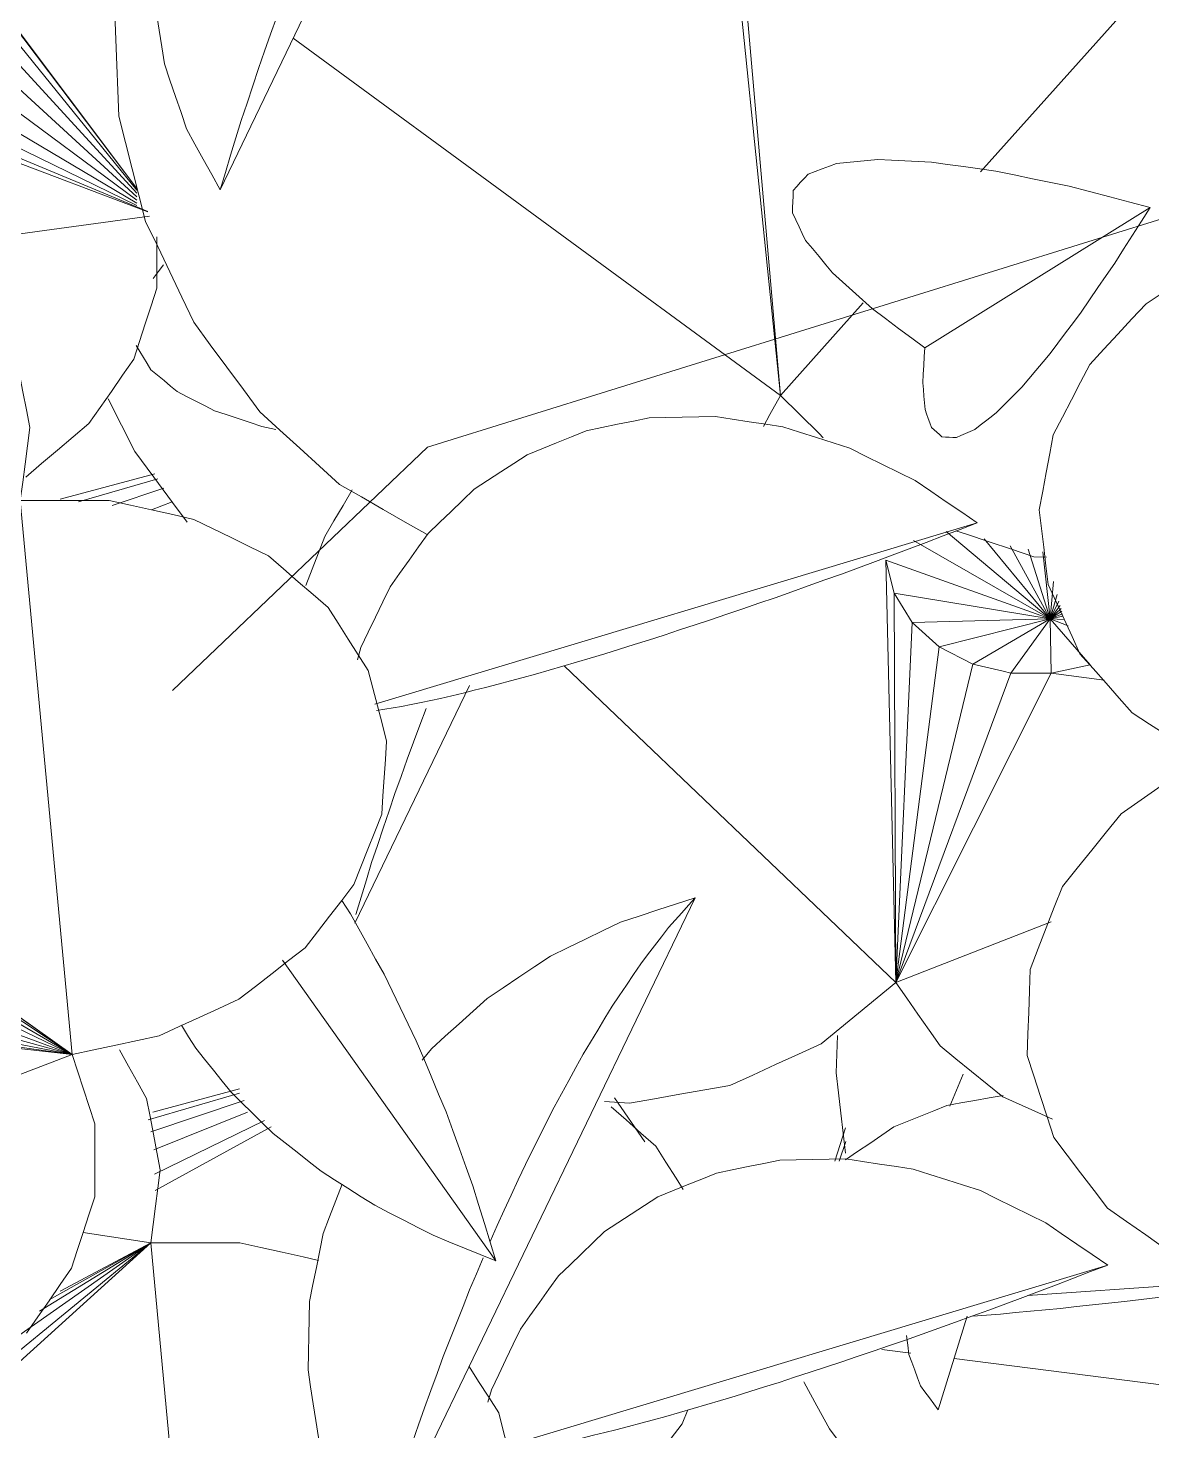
# Model space of a CAD drawing. Header units: metres. Extents: x -18.34 to -13.25, y -25.49 to -16.26.
# Drawn here: x -14.9179 to -14.8567, y -16.8164 to -16.74 of the extents above; entities that cross this region are included whole.
import ezdxf

# ---------------------------------------------------------------- set-up
doc = ezdxf.new("R2010")
doc.units = ezdxf.units.M
doc.layers.add('Importações nas famílias', color=7, linetype='Continuous', lineweight=5)
doc.layers.add('Vegetação', color=7, linetype='Continuous', lineweight=5)

# ---------------------------------------------------------------- blocks, each defined once
blk = doc.blocks.new('Planta_pergolado_12200 - plantas pergolado_skp_Component_17-V1901-Pavimento 02 - Executivo')
at = {"layer": 'Importações nas famílias', "color": 9, "flags": 128}
for points in [[(-0.141632, -0.063118), (-0.14099, -0.064101), (-0.140347, -0.065085), (-0.139705, -0.066068), (-0.139062, -0.067051)], [(-0.116776, -0.067808), (-0.116167, -0.066867), (-0.115557, -0.065926), (-0.114947, -0.064986), (-0.114338, -0.064045)], [(-0.114338, -0.064045), (-0.113573, -0.065136), (-0.112808, -0.066228), (-0.112043, -0.067319), (-0.111278, -0.068411)], [(-0.089796, -0.06915), (-0.089066, -0.06811), (-0.088337, -0.06707), (-0.087608, -0.06603), (-0.086879, -0.06499)], [(-0.139062, -0.067051), (-0.138234, -0.067817), (-0.137405, -0.068583), (-0.136577, -0.069349), (-0.135748, -0.070114)], [(-0.11999, -0.07065), (-0.119187, -0.069939), (-0.118383, -0.069229), (-0.11758, -0.068518), (-0.116776, -0.067808)], [(-0.111278, -0.068411), (-0.110289, -0.06921), (-0.1093, -0.070009), (-0.108311, -0.070808), (-0.107321, -0.071607)], [(-0.093651, -0.072077), (-0.092687, -0.071346), (-0.091723, -0.070614), (-0.090759, -0.069882), (-0.089796, -0.06915)], [(-0.135748, -0.070114), (-0.13479, -0.070611), (-0.133832, -0.071107), (-0.132874, -0.071603), (-0.131916, -0.0721)], [(-0.123759, -0.072377), (-0.122817, -0.071945), (-0.121874, -0.071513), (-0.120932, -0.071081), (-0.11999, -0.07065)], [(-0.107321, -0.071607), (-0.106192, -0.072045), (-0.105063, -0.072484), (-0.103934, -0.072922), (-0.102804, -0.073361)], [(-0.131916, -0.0721), (-0.130894, -0.072292), (-0.129871, -0.072485), (-0.128849, -0.072678), (-0.127827, -0.072871)], [(-0.127827, -0.072871), (-0.12681, -0.072748), (-0.125793, -0.072624), (-0.124776, -0.0725), (-0.123759, -0.072377)], [(-0.098114, -0.073522), (-0.096998, -0.073161), (-0.095882, -0.0728), (-0.094766, -0.072439), (-0.093651, -0.072077)], [(-0.102804, -0.073361), (-0.101632, -0.073401), (-0.100459, -0.073441), (-0.099287, -0.073482), (-0.098114, -0.073522)]]:
    blk.add_lwpolyline(points, dxfattribs=at)
blk = doc.blocks.new('Planta_pergolado_12200 - plantas pergolado_skp_Component_16-V1902-Pavimento 02 - Executivo')
blk.add_blockref('Planta_pergolado_12200 - plantas pergolado_skp_Component_17-V1901-Pavimento 02 - Executivo', (0, 0))
blk = doc.blocks.new('Planta_pergolado_12200 - plantas pergolado_skp_Component_17-V1903-Pavimento 02 - Executivo')
at = {"layer": 'Importações nas famílias', "color": 9}
for p, q in [((-0.143129, -0.048788), (-0.14677, -0.049117)), ((-0.148237, -0.058048), (-0.14677, -0.049117)), ((-0.143626, -0.054194), (-0.14677, -0.049117)), ((-0.14677, -0.049117), (-0.143617, -0.054714)), ((-0.143637, -0.053544), (-0.14677, -0.049117)), ((-0.143648, -0.052878), (-0.14677, -0.049117)), ((-0.143654, -0.052514), (-0.14677, -0.049117)), ((-0.14677, -0.049117), (-0.143612, -0.055014)), ((-0.11893, -0.072226), (-0.118547, -0.069336)), ((-0.121901, -0.072273), (-0.119399, -0.070085)), ((-0.11893, -0.072226), (-0.119399, -0.070085)), ((-0.121901, -0.072273), (-0.122858, -0.071792)), ((-0.122625, -0.071726), (-0.121901, -0.072273)), ((-0.121901, -0.072273), (-0.122452, -0.071677)), ((-0.122308, -0.071636), (-0.121901, -0.072273)), ((-0.122175, -0.071598), (-0.121901, -0.072273)), ((-0.121901, -0.072273), (-0.122036, -0.071559)), ((-0.121901, -0.072273), (-0.121522, -0.071283)), ((-0.121864, -0.071513), (-0.121901, -0.072273)), ((-0.121901, -0.072273), (-0.126657, -0.077935)), ((-0.121901, -0.072273), (-0.126258, -0.075859)), ((-0.121901, -0.072273), (-0.126162, -0.079718)), ((-0.121901, -0.072273), (-0.125879, -0.074444)), ((-0.121901, -0.072273), (-0.125699, -0.073472)), ((-0.121901, -0.072273), (-0.125551, -0.072675)), ((-0.121901, -0.072273), (-0.125098, -0.08122)), ((-0.121901, -0.072273), (-0.123936, -0.072097)), ((-0.121901, -0.072273), (-0.123302, -0.08077)), ((-0.121901, -0.072273), (-0.123222, -0.071895)), ((-0.121901, -0.072273), (-0.11893, -0.072226)), ((-0.118941, -0.074411), (-0.121901, -0.072273)), ((-0.121901, -0.072273), (-0.119432, -0.07649)), ((-0.121901, -0.072273), (-0.12037, -0.078322)), ((-0.121901, -0.072273), (-0.12169, -0.079782)), ((-0.118941, -0.074411), (-0.11893, -0.072226)), ((-0.11893, -0.072226), (-0.102095, -0.080678)), ((-0.105392, -0.072218), (-0.102095, -0.080678)), ((-0.11904, -0.074829), (-0.119432, -0.07649)), ((-0.11904, -0.074829), (-0.118941, -0.074411)), ((-0.118941, -0.074411), (-0.102095, -0.080678)), ((-0.119432, -0.07649), (-0.12037, -0.078322)), ((-0.102095, -0.080678), (-0.119432, -0.07649)), ((-0.12037, -0.078322), (-0.12169, -0.079782)), ((-0.102095, -0.080678), (-0.12037, -0.078322)), ((-0.12169, -0.079782), (-0.123302, -0.08077)), ((-0.12169, -0.079782), (-0.102095, -0.080678)), ((-0.102095, -0.080678), (-0.125098, -0.08122)), ((-0.123302, -0.08077), (-0.125098, -0.08122)), ((-0.123302, -0.08077), (-0.102095, -0.080678)), ((-0.11934, -0.098725), (-0.102095, -0.080678)), ((-0.095608, -0.096543), (-0.09551, -0.095172))]:
    blk.add_line(p, q, dxfattribs=at)
at = {"layer": 'Importações nas famílias', "color": 9, "flags": 128}
for points in [[(-0.146364, -0.042661), (-0.146473, -0.043119), (-0.146745, -0.044272)], [(-0.146745, -0.044272), (-0.146751, -0.045483), (-0.146758, -0.046694), (-0.146764, -0.047905), (-0.14677, -0.049117)], [(-0.150878, -0.048597), (-0.151885, -0.048783), (-0.152893, -0.04897), (-0.1538, -0.049138)], [(-0.14677, -0.049117), (-0.147797, -0.048987), (-0.148824, -0.048857), (-0.149851, -0.048727), (-0.150878, -0.048597)], [(-0.095859, -0.074841), (-0.095386, -0.073792), (-0.094914, -0.072743), (-0.094646, -0.07215)], [(-0.098631, -0.078263), (-0.097938, -0.077408), (-0.097245, -0.076552), (-0.096552, -0.075697), (-0.095859, -0.074841)], [(-0.102095, -0.080678), (-0.101229, -0.080074), (-0.100363, -0.079471), (-0.099497, -0.078867), (-0.098631, -0.078263)], [(-0.098743, -0.084737), (-0.099581, -0.083723), (-0.100419, -0.082708), (-0.101257, -0.081693), (-0.102095, -0.080678)], [(-0.096484, -0.08971), (-0.097049, -0.088467), (-0.097613, -0.087224), (-0.098178, -0.085981), (-0.098743, -0.084737)], [(-0.09551, -0.095172), (-0.095753, -0.093806), (-0.095997, -0.092441), (-0.09624, -0.091076), (-0.096484, -0.08971)]]:
    blk.add_lwpolyline(points, dxfattribs=at)
blk = doc.blocks.new('Planta_pergolado_12200 - plantas pergolado_skp_Component_16-V1904-Pavimento 02 - Executivo')
blk.add_blockref('Planta_pergolado_12200 - plantas pergolado_skp_Component_17-V1903-Pavimento 02 - Executivo', (0, 0))
blk = doc.blocks.new('Planta_pergolado_12200 - plantas pergolado_skp_-V1942-Pavimento 02 - Executivo')
for name in ['Planta_pergolado_12200 - plantas pergolado_skp_Component_16-V1902-Pavimento 02 - Executivo', 'Planta_pergolado_12200 - plantas pergolado_skp_Component_16-V1904-Pavimento 02 - Executivo']:
    blk.add_blockref(name, (0, 0))
blk = doc.blocks.new('Planta_pergolado_12200 - plantas pergolado_skp_Component_12-V2105-Pavimento 02 - Executivo')
at = {"layer": 'Importações nas famílias', "color": 9}
blk.add_line((-0.08391, -0.076792), (-0.078809, -0.078365), dxfattribs=at)
at = {"layer": 'Importações nas famílias', "color": 9, "flags": 128}
for points in [[(-0.097102, -0.077003), (-0.096227, -0.077372), (-0.095352, -0.07774)], [(-0.080123, -0.079336), (-0.079794, -0.079093), (-0.079466, -0.07885), (-0.079138, -0.078608), (-0.078809, -0.078365)], [(-0.081824, -0.079958), (-0.081399, -0.079802), (-0.080973, -0.079647), (-0.080548, -0.079491), (-0.080123, -0.079336)], [(-0.082859, -0.080091), (-0.082341, -0.080024), (-0.081824, -0.079958)], [(-0.097165, -0.083915), (-0.09818, -0.083883), (-0.099195, -0.083852)], [(-0.092788, -0.083416), (-0.093882, -0.083541), (-0.094976, -0.083665), (-0.096071, -0.08379), (-0.097165, -0.083915)]]:
    blk.add_lwpolyline(points, dxfattribs=at)
blk = doc.blocks.new('Planta_pergolado_12200 - plantas pergolado_skp_Component_17-V2106-Pavimento 02 - Executivo')
at = {"layer": 'Importações nas famílias', "color": 9}
for p, q in [((-0.082106, -0.057623), (-0.0815, -0.057178)), ((-0.081211, -0.057591), (-0.085255, -0.061594)), ((-0.081252, -0.057532), (-0.08407, -0.060209)), ((-0.082884, -0.058831), (-0.081317, -0.057438)), ((-0.082468, -0.058182), (-0.081403, -0.057316)), ((-0.081602, -0.077504), (-0.079372, -0.059948)), ((-0.082101, -0.081435), (-0.081902, -0.079866)), ((-0.092362, -0.083996), (-0.094167, -0.083421)), ((-0.093433, -0.083388), (-0.092347, -0.083762)), ((-0.095809, -0.095989), (-0.093403, -0.094332))]:
    blk.add_line(p, q, dxfattribs=at)
at = {"layer": 'Importações nas famílias', "color": 9, "flags": 128}
for points in [[(-0.062272, -0.065204), (-0.062459, -0.065906), (-0.062754, -0.067009)], [(-0.062754, -0.067009), (-0.063356, -0.068182), (-0.063958, -0.069356), (-0.064559, -0.070529), (-0.065161, -0.071702)], [(-0.065161, -0.071702), (-0.066029, -0.072865), (-0.066898, -0.074028), (-0.067766, -0.075191), (-0.068634, -0.076355)], [(-0.068634, -0.076355), (-0.069709, -0.077428), (-0.070784, -0.078502), (-0.07186, -0.079575), (-0.072935, -0.080649)], [(-0.072935, -0.080649), (-0.074144, -0.08156), (-0.075353, -0.082471), (-0.076562, -0.083382), (-0.077771, -0.084293)], [(-0.077771, -0.084293), (-0.079031, -0.084979), (-0.080292, -0.085666), (-0.080337, -0.08569)], [(-0.127154, -0.119256), (-0.128233, -0.120056), (-0.129617, -0.121081), (-0.131002, -0.122107)], [(-0.131002, -0.122107), (-0.132439, -0.122838), (-0.133876, -0.123569)]]:
    blk.add_lwpolyline(points, dxfattribs=at)
blk = doc.blocks.new('Planta_pergolado_12200 - plantas pergolado_skp_Component_16-V2107-Pavimento 02 - Executivo')
for name in ['Planta_pergolado_12200 - plantas pergolado_skp_Component_17-V2106-Pavimento 02 - Executivo', 'Planta_pergolado_12200 - plantas pergolado_skp_Component_12-V2105-Pavimento 02 - Executivo']:
    blk.add_blockref(name, (0, 0))
blk = doc.blocks.new('Planta_pergolado_12200 - plantas pergolado_skp_-V2118-Pavimento 02 - Executivo')
blk.add_blockref('Planta_pergolado_12200 - plantas pergolado_skp_Component_16-V2107-Pavimento 02 - Executivo', (0, 0))
blk = doc.blocks.new('Planta_pergolado_12200 - plantas pergolado_skp_-V2119-Pavimento 02 - Executivo')
blk.add_blockref('Planta_pergolado_12200 - plantas pergolado_skp_-V2118-Pavimento 02 - Executivo', (0, 0))
blk = doc.blocks.new('Planta_pergolado_12200 - plantas pergolado_skp_-V2183-Pavimento 02 - Executivo')
for name in ['Planta_pergolado_12200 - plantas pergolado_skp_-V2119-Pavimento 02 - Executivo', 'Planta_pergolado_12200 - plantas pergolado_skp_-V1942-Pavimento 02 - Executivo']:
    blk.add_blockref(name, (0, 0))
blk = doc.blocks.new('Planta_pergolado_12200 - plantas pergolado_skp_Component_12-V2196-Pavimento 02 - Executivo')
at = {"layer": 'Importações nas famílias', "color": 9}
for p, q in [((-0.118271, -0.10389), (-0.105318, -0.110135)), ((-0.117014, -0.106242), (-0.116107, -0.1066))]:
    blk.add_line(p, q, dxfattribs=at)
at = {"layer": 'Importações nas famílias', "color": 9, "flags": 128}
for points in [[(-0.116107, -0.1066), (-0.115177, -0.106938), (-0.114246, -0.107277), (-0.113316, -0.107615), (-0.112386, -0.107954)], [(-0.112386, -0.107954), (-0.111444, -0.108269), (-0.110501, -0.108584), (-0.109559, -0.108899), (-0.108616, -0.109214)], [(-0.108616, -0.109214), (-0.107672, -0.109502), (-0.106728, -0.10979), (-0.105783, -0.110078)], [(-0.126389, -0.111763), (-0.127234, -0.111268), (-0.128078, -0.110774), (-0.128923, -0.110279)], [(-0.123703, -0.112795), (-0.124599, -0.112451), (-0.125494, -0.112107), (-0.126389, -0.111763)]]:
    blk.add_lwpolyline(points, dxfattribs=at)
blk = doc.blocks.new('Planta_pergolado_12200 - plantas pergolado_skp_Component_12-V2197-Pavimento 02 - Executivo')
at = {"layer": 'Importações nas famílias', "color": 9}
for p, q in [((-0.086693, -0.06914), (-0.076813, -0.101936)), ((-0.079222, -0.102892), (-0.079904, -0.102694))]:
    blk.add_line(p, q, dxfattribs=at)
at = {"layer": 'Importações nas famílias', "color": 9, "flags": 128}
for points in [[(-0.088995, -0.072515), (-0.08842, -0.071671), (-0.087844, -0.070827), (-0.087269, -0.069984), (-0.086693, -0.06914)], [(-0.086693, -0.06914), (-0.086338, -0.070067), (-0.085982, -0.070993), (-0.085626, -0.07192), (-0.08527, -0.072846)], [(-0.090752, -0.076072), (-0.090313, -0.075183), (-0.089873, -0.074293), (-0.089434, -0.073404), (-0.088995, -0.072515)], [(-0.08527, -0.072846), (-0.084929, -0.073767), (-0.084588, -0.074688), (-0.084247, -0.075609), (-0.083905, -0.076529)], [(-0.091922, -0.079729), (-0.091629, -0.078815), (-0.091337, -0.077901), (-0.091044, -0.076986), (-0.090752, -0.076072)], [(-0.083905, -0.076529), (-0.083582, -0.077434), (-0.083259, -0.078338), (-0.082936, -0.079243), (-0.082613, -0.080147)], [(-0.092478, -0.083399), (-0.092339, -0.082482), (-0.0922, -0.081564), (-0.092061, -0.080647), (-0.091922, -0.079729)], [(-0.082613, -0.080147), (-0.082312, -0.081026), (-0.082011, -0.081904), (-0.08171, -0.082783), (-0.081409, -0.083661)], [(-0.092407, -0.086997), (-0.092425, -0.086098), (-0.092442, -0.085198), (-0.09246, -0.084299), (-0.092478, -0.083399)], [(-0.081409, -0.083661), (-0.081133, -0.084504), (-0.080858, -0.085346), (-0.080582, -0.086188), (-0.080306, -0.087031)], [(-0.091711, -0.090438), (-0.091885, -0.089578), (-0.092059, -0.088718), (-0.092233, -0.087858), (-0.092407, -0.086997)], [(-0.080306, -0.087031), (-0.080058, -0.087828), (-0.079811, -0.088625), (-0.079563, -0.089422), (-0.079316, -0.09022)], [(-0.090405, -0.093641), (-0.090732, -0.092841), (-0.091058, -0.09204), (-0.091384, -0.091239), (-0.091711, -0.090438)], [(-0.079316, -0.09022), (-0.079099, -0.090963), (-0.078883, -0.091706), (-0.078666, -0.092449), (-0.07845, -0.093192)], [(-0.07845, -0.093192), (-0.078267, -0.093872), (-0.078084, -0.094553), (-0.077901, -0.095233), (-0.077718, -0.095914)], [(-0.088522, -0.096532), (-0.088993, -0.095809), (-0.089464, -0.095087), (-0.089934, -0.094364), (-0.090405, -0.093641)], [(-0.077718, -0.095914), (-0.07757, -0.096525), (-0.077423, -0.097135), (-0.077275, -0.097746), (-0.077128, -0.098357)], [(-0.086104, -0.099042), (-0.086708, -0.098414), (-0.087313, -0.097787), (-0.087917, -0.097159), (-0.088522, -0.096532)], [(-0.077128, -0.098357), (-0.077017, -0.09889), (-0.076907, -0.099424), (-0.076797, -0.099958), (-0.076686, -0.100492)], [(-0.083208, -0.101112), (-0.083932, -0.100594), (-0.084656, -0.100077), (-0.08538, -0.099559), (-0.086104, -0.099042)], [(-0.076686, -0.100492), (-0.076614, -0.100943), (-0.076542, -0.101394), (-0.07647, -0.101846)], [(-0.079904, -0.102694), (-0.08073, -0.102298), (-0.081556, -0.101903), (-0.082382, -0.101507), (-0.083208, -0.101112)]]:
    blk.add_lwpolyline(points, dxfattribs=at)
blk = doc.blocks.new('Planta_pergolado_12200 - plantas pergolado_skp_Component_17-V2199-Pavimento 02 - Executivo')
at = {"layer": 'Importações nas famílias', "color": 9}
for p, q in [((-0.057728, -0.118422), (-0.087912, -0.121242)), ((-0.088478, -0.124928), (-0.087912, -0.121242)), ((-0.084183, -0.127299), (-0.087912, -0.121242)), ((-0.087912, -0.121242), (-0.084808, -0.126781)), ((-0.082742, -0.128604), (-0.087912, -0.121242)), ((-0.072888, -0.139527), (-0.087912, -0.121242)), ((-0.072128, -0.138652), (-0.087912, -0.121242)), ((-0.087912, -0.121242), (-0.085284, -0.126176))]:
    blk.add_line(p, q, dxfattribs=at)
at = {"layer": 'Importações nas famílias', "color": 9, "flags": 128}
for points in [[(-0.074803, -0.101299), (-0.075762, -0.101548), (-0.076722, -0.101797), (-0.077681, -0.102046), (-0.078641, -0.102295)], [(-0.078641, -0.102295), (-0.079502, -0.102843), (-0.080362, -0.103391), (-0.081176, -0.103909)], [(-0.086954, -0.112111), (-0.087138, -0.112939), (-0.087396, -0.114092), (-0.087653, -0.115245), (-0.087911, -0.116397)], [(-0.087911, -0.116397), (-0.087911, -0.117608), (-0.087911, -0.11882), (-0.087911, -0.120031), (-0.087912, -0.121242)], [(-0.09188, -0.120722), (-0.092851, -0.120909), (-0.093823, -0.121095), (-0.094795, -0.121282), (-0.095767, -0.121469)], [(-0.087912, -0.121242), (-0.088904, -0.121112), (-0.089896, -0.120982), (-0.090888, -0.120852), (-0.09188, -0.120722)], [(-0.095767, -0.121469), (-0.096652, -0.121959), (-0.097537, -0.12245), (-0.098422, -0.12294)]]:
    blk.add_lwpolyline(points, dxfattribs=at)
blk = doc.blocks.new('Planta_pergolado_12200 - plantas pergolado_skp_Component_16-V2200-Pavimento 02 - Executivo')
for name in ['Planta_pergolado_12200 - plantas pergolado_skp_Component_12-V2197-Pavimento 02 - Executivo', 'Planta_pergolado_12200 - plantas pergolado_skp_Component_17-V2199-Pavimento 02 - Executivo', 'Planta_pergolado_12200 - plantas pergolado_skp_Component_12-V2196-Pavimento 02 - Executivo']:
    blk.add_blockref(name, (0, 0))
blk = doc.blocks.new('Planta_pergolado_12200 - plantas pergolado_skp_Component_17-V2210-Pavimento 02 - Executivo')
at = {"layer": 'Importações nas famílias', "color": 9}
for p, q in [((-0.152599, -0.143983), (-0.14407, -0.121401)), ((-0.144092, -0.121409), (-0.152568, -0.141794)), ((-0.143825, -0.121312), (-0.142184, -0.133371)), ((-0.145334, -0.121999), (-0.161905, -0.134525)), ((-0.145239, -0.121999), (-0.160166, -0.134072)), ((-0.145079, -0.121999), (-0.158374, -0.134189)), ((-0.145342, -0.121999), (-0.157473, -0.131119)), ((-0.144885, -0.121999), (-0.156651, -0.134869)), ((-0.144695, -0.121999), (-0.155115, -0.136065)), ((-0.144534, -0.121999), (-0.15387, -0.137696)), ((-0.144415, -0.121999), (-0.153001, -0.13965))]:
    blk.add_line(p, q, dxfattribs=at)
at = {"layer": 'Importações nas famílias', "color": 9, "flags": 128}
for points in [[(-0.139909, -0.120907), (-0.140902, -0.120905), (-0.141895, -0.120904), (-0.142702, -0.120903)], [(-0.136037, -0.122171), (-0.137005, -0.121855), (-0.137973, -0.121539), (-0.138941, -0.121223), (-0.139909, -0.120907)], [(-0.132528, -0.124606), (-0.133405, -0.123997), (-0.134282, -0.123388), (-0.13516, -0.122779), (-0.136037, -0.122171)], [(-0.129621, -0.128047), (-0.130348, -0.127187), (-0.131075, -0.126326), (-0.131801, -0.125466), (-0.132528, -0.124606)]]:
    blk.add_lwpolyline(points, dxfattribs=at)
blk = doc.blocks.new('Planta_pergolado_12200 - plantas pergolado_skp_Component_16-V2211-Pavimento 02 - Executivo')
blk.add_blockref('Planta_pergolado_12200 - plantas pergolado_skp_Component_17-V2210-Pavimento 02 - Executivo', (0, 0))
blk = doc.blocks.new('Planta_pergolado_12200 - plantas pergolado_skp_Component_12-V2212-Pavimento 02 - Executivo')
at = {"layer": 'Importações nas famílias', "color": 9}
blk.add_line((-0.181522, -0.099991), (-0.145271, -0.117468), dxfattribs=at)
at = {"layer": 'Importações nas famílias', "color": 9, "flags": 128}
for points in [[(-0.180196, -0.104052), (-0.180527, -0.103037), (-0.180859, -0.102021), (-0.181191, -0.101006), (-0.181522, -0.099991)], [(-0.181522, -0.099991), (-0.181115, -0.100354), (-0.180709, -0.100718), (-0.180302, -0.101081), (-0.179895, -0.101444)], [(-0.179895, -0.101444), (-0.1794, -0.101822), (-0.178906, -0.1022), (-0.178411, -0.102578), (-0.177917, -0.102956)], [(-0.177917, -0.102956), (-0.17734, -0.103344), (-0.176764, -0.103731), (-0.176187, -0.104119), (-0.175611, -0.104507)], [(-0.178351, -0.107857), (-0.178812, -0.106905), (-0.179273, -0.105954), (-0.179735, -0.105003), (-0.180196, -0.104052)], [(-0.175611, -0.104507), (-0.174959, -0.104901), (-0.174307, -0.105295), (-0.173655, -0.105689), (-0.173003, -0.106083)], [(-0.173003, -0.106083), (-0.172282, -0.106478), (-0.171562, -0.106874), (-0.170842, -0.107269), (-0.170121, -0.107664)], [(-0.170121, -0.107664), (-0.16934, -0.108057), (-0.16856, -0.108449), (-0.167779, -0.108842), (-0.166998, -0.109234)], [(-0.176032, -0.111317), (-0.176612, -0.110452), (-0.177192, -0.109587), (-0.177772, -0.108722), (-0.178351, -0.107857)], [(-0.166998, -0.109234), (-0.166166, -0.10962), (-0.165333, -0.110005), (-0.164501, -0.11039), (-0.163668, -0.110775)], [(-0.163668, -0.110775), (-0.162794, -0.111149), (-0.161919, -0.111523), (-0.161044, -0.111897), (-0.160169, -0.11227)], [(-0.173294, -0.11435), (-0.173978, -0.113592), (-0.174663, -0.112833), (-0.175348, -0.112075), (-0.176032, -0.111317)], [(-0.160169, -0.11227), (-0.159262, -0.112628), (-0.158354, -0.112986), (-0.157446, -0.113344), (-0.156539, -0.113703)], [(-0.156539, -0.113703), (-0.155609, -0.114041), (-0.154679, -0.114379), (-0.153748, -0.114718), (-0.152818, -0.115056)], [(-0.170199, -0.116886), (-0.170973, -0.116252), (-0.171746, -0.115618), (-0.17252, -0.114984), (-0.173294, -0.11435)], [(-0.152818, -0.115056), (-0.151876, -0.115371), (-0.150933, -0.115686), (-0.149991, -0.116001), (-0.149048, -0.116316)], [(-0.166822, -0.118866), (-0.167666, -0.118371), (-0.16851, -0.117876), (-0.169355, -0.117381), (-0.170199, -0.116886)], [(-0.149048, -0.116316), (-0.148104, -0.116604), (-0.14716, -0.116892), (-0.146216, -0.11718), (-0.145271, -0.117468)], [(-0.145271, -0.117468), (-0.1461, -0.117924), (-0.146929, -0.11838), (-0.147757, -0.118836), (-0.148586, -0.119291)], [(-0.16324, -0.120242), (-0.164136, -0.119898), (-0.165031, -0.119554), (-0.165926, -0.11921), (-0.166822, -0.118866)], [(-0.148586, -0.119291), (-0.149471, -0.119594), (-0.150356, -0.119896), (-0.15124, -0.120199), (-0.152125, -0.120501)], [(-0.159539, -0.120982), (-0.160464, -0.120797), (-0.16139, -0.120612), (-0.162315, -0.120427), (-0.16324, -0.120242)], [(-0.152125, -0.120501), (-0.153045, -0.120643), (-0.153965, -0.120785), (-0.154885, -0.120927), (-0.155805, -0.121069)], [(-0.155805, -0.121069), (-0.156738, -0.121047), (-0.157672, -0.121025), (-0.158605, -0.121004), (-0.159539, -0.120982)]]:
    blk.add_lwpolyline(points, dxfattribs=at)
blk = doc.blocks.new('Planta_pergolado_12200 - plantas pergolado_skp_Component_12-V2214-Pavimento 02 - Executivo')
at = {"layer": 'Importações nas famílias', "color": 9}
for p, q in [((-0.086921, -0.102447), (-0.10331, -0.114075)), ((-0.106559, -0.110845), (-0.105837, -0.110375))]:
    blk.add_line(p, q, dxfattribs=at)
at = {"layer": 'Importações nas famílias', "color": 9, "flags": 128}
for points in [[(-0.091011, -0.103706), (-0.089989, -0.103391), (-0.088966, -0.103077), (-0.087944, -0.102762), (-0.086921, -0.102447)], [(-0.086921, -0.102447), (-0.08727, -0.103302), (-0.087619, -0.104156), (-0.087968, -0.10501), (-0.088317, -0.105864)], [(-0.095041, -0.105164), (-0.094033, -0.1048), (-0.093026, -0.104435), (-0.092019, -0.104071), (-0.091011, -0.103706)], [(-0.098914, -0.106788), (-0.097946, -0.106382), (-0.096978, -0.105976), (-0.096009, -0.10557), (-0.095041, -0.105164)], [(-0.088317, -0.105864), (-0.088726, -0.10666), (-0.089135, -0.107456), (-0.089544, -0.108252), (-0.089953, -0.109048)], [(-0.102542, -0.108538), (-0.101635, -0.108101), (-0.100728, -0.107663), (-0.099821, -0.107225), (-0.098914, -0.106788)], [(-0.105837, -0.110375), (-0.105013, -0.109916), (-0.104189, -0.109457), (-0.103366, -0.108998), (-0.102542, -0.108538)], [(-0.089953, -0.109048), (-0.090418, -0.109777), (-0.090882, -0.110506), (-0.091347, -0.111235), (-0.091812, -0.111964)], [(-0.091812, -0.111964), (-0.092326, -0.112618), (-0.092841, -0.113272), (-0.093356, -0.113926), (-0.093871, -0.11458)], [(-0.093871, -0.11458), (-0.094431, -0.115151), (-0.094991, -0.115722), (-0.09555, -0.116294), (-0.09611, -0.116865)], [(-0.09611, -0.116865), (-0.096708, -0.117348), (-0.097306, -0.117831), (-0.097904, -0.118313), (-0.098502, -0.118796)], [(-0.098502, -0.118796), (-0.099132, -0.119185), (-0.099762, -0.119573)]]:
    blk.add_lwpolyline(points, dxfattribs=at)
blk = doc.blocks.new('Planta_pergolado_12200 - plantas pergolado_skp_Component_17-V2215-Pavimento 02 - Executivo')
at = {"layer": 'Importações nas famílias', "color": 9}
for p, q in [((-0.09816, -0.125525), (-0.128344, -0.128345)), ((-0.09816, -0.125525), (-0.11256, -0.145755)), ((-0.09816, -0.125525), (-0.112053, -0.14517)), ((-0.09816, -0.125525), (-0.110501, -0.144182)), ((-0.09816, -0.125525), (-0.10877, -0.143733)), ((-0.09816, -0.125525), (-0.106978, -0.143853)), ((-0.09816, -0.125525), (-0.105247, -0.144534)), ((-0.09816, -0.125525), (-0.103695, -0.145731)), ((-0.09816, -0.125525), (-0.102429, -0.147361)), ((-0.09816, -0.125525), (-0.101533, -0.149313)), ((-0.10107, -0.151454), (-0.09816, -0.125525)), ((-0.09816, -0.125525), (-0.085062, -0.159906))]:
    blk.add_line(p, q, dxfattribs=at)
at = {"layer": 'Importações nas famílias', "color": 9, "flags": 128}
for points in [[(-0.115235, -0.108401), (-0.116194, -0.10865), (-0.117154, -0.1089), (-0.118114, -0.109149), (-0.119073, -0.109398)], [(-0.111261, -0.108668), (-0.112255, -0.108601), (-0.113248, -0.108535), (-0.114241, -0.108468), (-0.115235, -0.108401)], [(-0.107423, -0.110179), (-0.108383, -0.109802), (-0.109342, -0.109424), (-0.110302, -0.109046), (-0.111261, -0.108668)], [(-0.119073, -0.109398), (-0.119934, -0.109946), (-0.120794, -0.110493), (-0.121655, -0.111041), (-0.122515, -0.111589)], [(-0.103983, -0.112833), (-0.104843, -0.112169), (-0.105703, -0.111506), (-0.106563, -0.110843), (-0.107423, -0.110179)], [(-0.122515, -0.111589), (-0.123218, -0.112399), (-0.12392, -0.113208), (-0.124623, -0.114017), (-0.125326, -0.114827)], [(-0.101174, -0.116447), (-0.101876, -0.115543), (-0.102578, -0.11464), (-0.10328, -0.113736), (-0.103983, -0.112833)], [(-0.125326, -0.114827), (-0.125822, -0.115842), (-0.126319, -0.116858), (-0.126816, -0.117873), (-0.127313, -0.118889)], [(-0.099188, -0.120776), (-0.099684, -0.119694), (-0.100181, -0.118612), (-0.100677, -0.117529), (-0.101174, -0.116447)], [(-0.127313, -0.118889), (-0.127571, -0.120042), (-0.127828, -0.121194), (-0.128085, -0.122347), (-0.128343, -0.1235)], [(-0.09816, -0.125525), (-0.098417, -0.124338), (-0.098674, -0.12315), (-0.098931, -0.121963), (-0.099188, -0.120776)], [(-0.128343, -0.1235), (-0.128343, -0.124711), (-0.128343, -0.125922), (-0.128344, -0.127133), (-0.128344, -0.128345)], [(-0.094381, -0.124281), (-0.095326, -0.124592), (-0.09627, -0.124903), (-0.097215, -0.125214), (-0.09816, -0.125525)], [(-0.090413, -0.124294), (-0.091405, -0.124291), (-0.092397, -0.124288), (-0.093389, -0.124284), (-0.094381, -0.124281)], [(-0.086526, -0.125562), (-0.087498, -0.125245), (-0.088469, -0.124928), (-0.089441, -0.124611), (-0.090413, -0.124294)], [(-0.082986, -0.127999), (-0.083871, -0.12739), (-0.084756, -0.126781), (-0.085641, -0.126171), (-0.086526, -0.125562)], [(-0.132312, -0.127825), (-0.133284, -0.128011), (-0.134255, -0.128198), (-0.135227, -0.128385), (-0.136199, -0.128571)], [(-0.128344, -0.128345), (-0.129336, -0.128215), (-0.130328, -0.128085), (-0.13132, -0.127955), (-0.132312, -0.127825)]]:
    blk.add_lwpolyline(points, dxfattribs=at)
blk = doc.blocks.new('Planta_pergolado_12200 - plantas pergolado_skp_Component_16-V2216-Pavimento 02 - Executivo')
for name, p in [('Planta_pergolado_12200 - plantas pergolado_skp_Component_12-V2197-Pavimento 02 - Executivo', (-0.040432, -0.007102)), ('Planta_pergolado_12200 - plantas pergolado_skp_Component_12-V2212-Pavimento 02 - Executivo', (0, 0)), ('Planta_pergolado_12200 - plantas pergolado_skp_Component_12-V2214-Pavimento 02 - Executivo', (0, 0)), ('Planta_pergolado_12200 - plantas pergolado_skp_Component_17-V2215-Pavimento 02 - Executivo', (0, 0))]:
    blk.add_blockref(name, p)
blk = doc.blocks.new('Planta_pergolado_12200 - plantas pergolado_skp_Component_12-V2222-Pavimento 02 - Executivo')
at = {"layer": 'Importações nas famílias', "color": 9}
for p, q in [((-0.106703, -0.091602), (-0.070452, -0.10908)), ((-0.088849, -0.102387), (-0.087974, -0.10276)), ((-0.097863, -0.106462), (-0.098474, -0.105961))]:
    blk.add_line(p, q, dxfattribs=at)
at = {"layer": 'Importações nas famílias', "color": 9, "flags": 128}
for points in [[(-0.105376, -0.095663), (-0.105708, -0.094648), (-0.106039, -0.093632), (-0.106371, -0.092617), (-0.106703, -0.091602)], [(-0.106703, -0.091602), (-0.106296, -0.091965), (-0.105889, -0.092329), (-0.105482, -0.092692), (-0.105075, -0.093056)], [(-0.105075, -0.093056), (-0.10458, -0.093433), (-0.104086, -0.093811), (-0.103591, -0.094189), (-0.103097, -0.094567)], [(-0.103097, -0.094567), (-0.10252, -0.094955), (-0.101944, -0.095343), (-0.101368, -0.095731), (-0.100791, -0.096119)], [(-0.103531, -0.099468), (-0.103993, -0.098517), (-0.104454, -0.097565), (-0.104915, -0.096614), (-0.105376, -0.095663)], [(-0.100791, -0.096119), (-0.100139, -0.096512), (-0.099487, -0.096906), (-0.098835, -0.0973), (-0.098183, -0.097694)], [(-0.098183, -0.097694), (-0.097462, -0.098089), (-0.096742, -0.098485), (-0.096022, -0.09888), (-0.095301, -0.099276)], [(-0.095301, -0.099276), (-0.094521, -0.099668), (-0.09374, -0.100061), (-0.092959, -0.100453), (-0.092178, -0.100846)], [(-0.101213, -0.102928), (-0.101792, -0.102063), (-0.102372, -0.101198), (-0.102952, -0.100333), (-0.103531, -0.099468)], [(-0.092178, -0.100846), (-0.091346, -0.101231), (-0.090513, -0.101616), (-0.089681, -0.102001), (-0.088849, -0.102387)], [(-0.098474, -0.105961), (-0.099159, -0.105203), (-0.099843, -0.104445), (-0.100528, -0.103686), (-0.101213, -0.102928)], [(-0.087099, -0.103134), (-0.086224, -0.103508), (-0.085349, -0.103881)], [(-0.085349, -0.103881), (-0.084442, -0.10424), (-0.083534, -0.104598), (-0.082627, -0.104956), (-0.081719, -0.105314)], [(-0.081719, -0.105314), (-0.080789, -0.105652), (-0.079859, -0.105991), (-0.078929, -0.106329), (-0.077998, -0.106667)], [(-0.077998, -0.106667), (-0.077056, -0.106982), (-0.076113, -0.107297), (-0.075171, -0.107612), (-0.074229, -0.107927)], [(-0.074229, -0.107927), (-0.073284, -0.108215), (-0.07234, -0.108503), (-0.071396, -0.108792), (-0.070452, -0.10908)], [(-0.070452, -0.10908), (-0.07128, -0.109535), (-0.072109, -0.109991), (-0.072938, -0.110447), (-0.073766, -0.110903)], [(-0.08842, -0.111853), (-0.089316, -0.111509), (-0.090211, -0.111165), (-0.091106, -0.110821)], [(-0.073766, -0.110903), (-0.074651, -0.111205), (-0.075536, -0.111507), (-0.07642, -0.11181), (-0.077305, -0.112112)], [(-0.084719, -0.112593), (-0.085644, -0.112408), (-0.08657, -0.112223), (-0.087495, -0.112038), (-0.08842, -0.111853)], [(-0.077305, -0.112112), (-0.078225, -0.112254), (-0.079145, -0.112396), (-0.080065, -0.112538), (-0.080985, -0.11268)], [(-0.080985, -0.11268), (-0.081918, -0.112658), (-0.082852, -0.112637), (-0.083785, -0.112615), (-0.084719, -0.112593)]]:
    blk.add_lwpolyline(points, dxfattribs=at)
blk = doc.blocks.new('Planta_pergolado_12200 - plantas pergolado_skp_Component_16-V2224-Pavimento 02 - Executivo')
blk.add_blockref('Planta_pergolado_12200 - plantas pergolado_skp_Component_12-V2222-Pavimento 02 - Executivo', (0, 0))
blk = doc.blocks.new('Planta_pergolado_12200 - plantas pergolado_skp_Component_17-V2225-Pavimento 02 - Executivo')
at = {"layer": 'Importações nas famílias', "color": 9}
for p, q in [((-0.128063, -0.123347), (-0.129006, -0.120537)), ((-0.127829, -0.121194), (-0.128277, -0.120083)), ((-0.129791, -0.121026), (-0.12841, -0.126176)), ((-0.129517, -0.120855), (-0.128261, -0.125167))]:
    blk.add_line(p, q, dxfattribs=at)
blk = doc.blocks.new('Planta_pergolado_12200 - plantas pergolado_skp_Component_16-V2226-Pavimento 02 - Executivo')
blk.add_blockref('Planta_pergolado_12200 - plantas pergolado_skp_Component_17-V2225-Pavimento 02 - Executivo', (0, 0))
blk = doc.blocks.new('Planta_pergolado_12200 - plantas pergolado_skp_Component_12-V2227-Pavimento 02 - Executivo')
at = {"layer": 'Importações nas famílias', "color": 9}
blk.add_line((-0.132205, -0.114427), (-0.132371, -0.115194), dxfattribs=at)
at = {"layer": 'Importações nas famílias', "color": 9, "flags": 128}
for points in [[(-0.132371, -0.115194), (-0.132586, -0.115838), (-0.132802, -0.116483), (-0.133017, -0.117127), (-0.133233, -0.117772)], [(-0.133233, -0.117772), (-0.133492, -0.118279), (-0.133752, -0.118787), (-0.134012, -0.119294), (-0.134272, -0.119801)], [(-0.134272, -0.119801), (-0.134571, -0.120159), (-0.134869, -0.120517), (-0.135168, -0.120876), (-0.135466, -0.121234)], [(-0.140428, -0.121117), (-0.140803, -0.120832), (-0.141179, -0.120547)], [(-0.135466, -0.121234), (-0.135796, -0.121434), (-0.136126, -0.121635), (-0.136456, -0.121835), (-0.136785, -0.122035)]]:
    blk.add_lwpolyline(points, dxfattribs=at)
blk = doc.blocks.new('Planta_pergolado_12200 - plantas pergolado_skp_Component_12-V2228-Pavimento 02 - Executivo')
at = {"layer": 'Importações nas famílias', "color": 9}
blk.add_line((-0.085831, -0.062205), (-0.085043, -0.073481), dxfattribs=at)
at = {"layer": 'Importações nas famílias', "color": 9, "flags": 128}
for points in [[(-0.085507, -0.061889), (-0.085403, -0.062684), (-0.085279, -0.06363), (-0.085154, -0.064576)], [(-0.085154, -0.064576), (-0.085045, -0.065488), (-0.084935, -0.066401), (-0.084825, -0.067314), (-0.084715, -0.068227)], [(-0.084715, -0.068227), (-0.084621, -0.069097), (-0.084528, -0.069967), (-0.084434, -0.070837), (-0.08434, -0.071707)], [(-0.08434, -0.071707), (-0.084262, -0.072524), (-0.084185, -0.073341), (-0.084108, -0.074158), (-0.084031, -0.074975)], [(-0.095392, -0.077893), (-0.095527, -0.077129), (-0.095663, -0.076365), (-0.095798, -0.075601), (-0.095933, -0.074837)], [(-0.084031, -0.074975), (-0.083971, -0.075731), (-0.083912, -0.076486)], [(-0.094218, -0.080775), (-0.094511, -0.080054), (-0.094805, -0.079334), (-0.095099, -0.078614), (-0.095392, -0.077893)], [(-0.092437, -0.083414), (-0.092882, -0.082754), (-0.093327, -0.082094), (-0.093772, -0.081434), (-0.094218, -0.080775)]]:
    blk.add_lwpolyline(points, dxfattribs=at)
blk = doc.blocks.new('Planta_pergolado_12200 - plantas pergolado_skp_Component_17-V2230-Pavimento 02 - Executivo')
at = {"layer": 'Importações nas famílias', "color": 9}
for p, q in [((-0.078047, -0.092302), (-0.078817, -0.091999)), ((-0.091643, -0.121033), (-0.09458, -0.115047)), ((-0.090751, -0.121007), (-0.094226, -0.114685)), ((-0.092973, -0.121071), (-0.095029, -0.115968)), ((-0.057708, -0.116217), (-0.058329, -0.115786)), ((-0.096298, -0.116407), (-0.095029, -0.121135)), ((-0.096052, -0.116401), (-0.094602, -0.121379)), ((-0.093954, -0.12123), (-0.09566, -0.11615)), ((-0.103528, -0.14988), (-0.104042, -0.14924))]:
    blk.add_line(p, q, dxfattribs=at)
at = {"layer": 'Importações nas famílias', "color": 9, "flags": 128}
for points in [[(-0.090817, -0.092248), (-0.091435, -0.09264), (-0.092304, -0.09319), (-0.093173, -0.09374)], [(-0.074641, -0.094954), (-0.075492, -0.094291), (-0.076344, -0.093628), (-0.077196, -0.092965), (-0.078047, -0.092302)], [(-0.093173, -0.09374), (-0.093888, -0.094552), (-0.094603, -0.095364), (-0.095317, -0.096176)], [(-0.07188, -0.09857), (-0.07257, -0.097666), (-0.07326, -0.096762), (-0.07395, -0.095858), (-0.074641, -0.094954)], [(-0.070435, -0.10182), (-0.070917, -0.100737), (-0.071398, -0.099654), (-0.07188, -0.09857)], [(-0.056255, -0.117938), (-0.056981, -0.117077), (-0.057708, -0.116217)]]:
    blk.add_lwpolyline(points, dxfattribs=at)
blk = doc.blocks.new('Planta_pergolado_12200 - plantas pergolado_skp_Component_16-V2231-Pavimento 02 - Executivo')
for name in ['Planta_pergolado_12200 - plantas pergolado_skp_Component_12-V2228-Pavimento 02 - Executivo', 'Planta_pergolado_12200 - plantas pergolado_skp_Component_17-V2230-Pavimento 02 - Executivo', 'Planta_pergolado_12200 - plantas pergolado_skp_Component_12-V2227-Pavimento 02 - Executivo']:
    blk.add_blockref(name, (0, 0))
blk = doc.blocks.new('Planta_pergolado_12200 - plantas pergolado_skp_-V2250-Pavimento 02 - Executivo')
at = {"layer": 'Importações nas famílias', "color": 9}
for p, q in [((-0.145263, -0.06111), (-0.13125, -0.106178)), ((-0.13125, -0.106178), (-0.117998, -0.120066))]:
    blk.add_line(p, q, dxfattribs=at)
for name in ['Planta_pergolado_12200 - plantas pergolado_skp_Component_16-V2231-Pavimento 02 - Executivo', 'Planta_pergolado_12200 - plantas pergolado_skp_Component_16-V2224-Pavimento 02 - Executivo', 'Planta_pergolado_12200 - plantas pergolado_skp_Component_16-V2200-Pavimento 02 - Executivo', 'Planta_pergolado_12200 - plantas pergolado_skp_Component_16-V2216-Pavimento 02 - Executivo', 'Planta_pergolado_12200 - plantas pergolado_skp_Component_16-V2211-Pavimento 02 - Executivo', 'Planta_pergolado_12200 - plantas pergolado_skp_Component_16-V2226-Pavimento 02 - Executivo']:
    blk.add_blockref(name, (0, 0))
blk = doc.blocks.new('Planta_pergolado_12200 - plantas pergolado_skp_Component_12-V2392-Pavimento 02 - Executivo')
at = {"layer": 'Importações nas famílias', "color": 9}
blk.add_line((-0.017011, 0.059349), (-0.009354, 0.04707), dxfattribs=at)
at = {"layer": 'Importações nas famílias', "color": 9, "flags": 128}
for points in [[(-0.01816, 0.054937), (-0.017872, 0.05604), (-0.017585, 0.057143), (-0.017298, 0.058246), (-0.017011, 0.059349)], [(-0.017011, 0.059349), (-0.016251, 0.058865), (-0.015492, 0.058381), (-0.014732, 0.057897), (-0.013973, 0.057413)], [(-0.013973, 0.057413), (-0.013307, 0.056957), (-0.01264, 0.056501), (-0.011974, 0.056045), (-0.011308, 0.055589)], [(-0.011308, 0.055589), (-0.010743, 0.055166), (-0.010178, 0.054743), (-0.009612, 0.05432), (-0.009047, 0.053897)], [(-0.018988, 0.050935), (-0.018781, 0.051936), (-0.018574, 0.052936), (-0.018367, 0.053937), (-0.01816, 0.054937)], [(-0.009047, 0.053897), (-0.008589, 0.053511), (-0.008131, 0.053126), (-0.007673, 0.052741), (-0.007215, 0.052355)], [(-0.007215, 0.052355), (-0.006869, 0.052012), (-0.006523, 0.051668), (-0.006178, 0.051325), (-0.005832, 0.050981)], [(-0.019476, 0.047437), (-0.019354, 0.048312), (-0.019232, 0.049186), (-0.01911, 0.050061), (-0.018988, 0.050935)], [(-0.005832, 0.050981), (-0.005602, 0.050683), (-0.005372, 0.050386), (-0.005143, 0.050088), (-0.004913, 0.04979)], [(-0.004913, 0.04979), (-0.004802, 0.049541), (-0.004691, 0.049293), (-0.00458, 0.049044), (-0.004469, 0.048795)], [(-0.004469, 0.048795), (-0.004478, 0.048598), (-0.004487, 0.048402), (-0.004495, 0.048205), (-0.004504, 0.048008)], [(-0.019613, 0.044525), (-0.019578, 0.045253), (-0.019544, 0.045981), (-0.01951, 0.046709), (-0.019476, 0.047437)], [(-0.005019, 0.047436), (-0.005266, 0.047349), (-0.005513, 0.047262), (-0.00576, 0.047175), (-0.006007, 0.047087)], [(-0.004504, 0.048008), (-0.004633, 0.047865), (-0.004762, 0.047722), (-0.00489, 0.047579), (-0.005019, 0.047436)], [(-0.009354, 0.04707), (-0.009886, 0.04636), (-0.010418, 0.04565), (-0.010951, 0.04494), (-0.011483, 0.04423)], [(-0.007457, 0.046965), (-0.007931, 0.046991), (-0.008406, 0.047017), (-0.00888, 0.047043), (-0.009354, 0.04707)], [(-0.006007, 0.047087), (-0.006369, 0.047057), (-0.006732, 0.047026), (-0.007095, 0.046995), (-0.007457, 0.046965)], [(-0.019395, 0.042267), (-0.01945, 0.042832), (-0.019504, 0.043396), (-0.019558, 0.043961), (-0.019613, 0.044525)], [(-0.011483, 0.04423), (-0.011974, 0.043685), (-0.012465, 0.043141), (-0.012957, 0.042596), (-0.013448, 0.042051)], [(-0.018828, 0.040717), (-0.01897, 0.041104), (-0.019112, 0.041492), (-0.019253, 0.04188), (-0.019395, 0.042267)], [(-0.013448, 0.042051), (-0.013887, 0.041685), (-0.014326, 0.041318), (-0.014764, 0.040952), (-0.015203, 0.040585)], [(-0.017925, 0.03991), (-0.018151, 0.040112), (-0.018377, 0.040313), (-0.018602, 0.040515), (-0.018828, 0.040717)], [(-0.015203, 0.040585), (-0.015579, 0.040405), (-0.015955, 0.040225), (-0.016331, 0.040046), (-0.016707, 0.039866)], [(-0.016707, 0.039866), (-0.017012, 0.039877), (-0.017316, 0.039888), (-0.017621, 0.039899), (-0.017925, 0.03991)]]:
    blk.add_lwpolyline(points, dxfattribs=at)
blk = doc.blocks.new('Planta_pergolado_12200 - plantas pergolado_skp_Component_17-V2398-Pavimento 02 - Executivo')
at = {"layer": 'Importações nas famílias', "color": 9}
for p, q in [((-0.146238, -0.076067), (-0.15971, -0.064013)), ((-0.125256, -0.072472), (-0.125278, -0.073156)), ((-0.134062, -0.086961), (-0.139107, -0.082446)), ((-0.134062, -0.086961), (-0.163546, -0.089961)), ((-0.163505, -0.089527), (-0.134062, -0.086961)), ((-0.153531, -0.113486), (-0.134062, -0.086961))]:
    blk.add_line(p, q, dxfattribs=at)
at = {"layer": 'Importações nas famílias', "color": 9, "flags": 128}
for points in [[(-0.125278, -0.073156), (-0.125686, -0.074378), (-0.126093, -0.0756), (-0.126501, -0.076822), (-0.126697, -0.077412)], [(-0.131761, -0.084632), (-0.131983, -0.084856), (-0.133022, -0.085909), (-0.134062, -0.086961)], [(-0.134062, -0.086961), (-0.133023, -0.087526), (-0.132379, -0.087876)], [(-0.126482, -0.106193), (-0.127166, -0.107386), (-0.12785, -0.108579), (-0.128534, -0.109771), (-0.129218, -0.110964)], [(-0.129218, -0.110964), (-0.130205, -0.112047), (-0.131191, -0.11313), (-0.132178, -0.114214), (-0.133164, -0.115297)], [(-0.133164, -0.115297), (-0.134386, -0.116197), (-0.135608, -0.117097), (-0.136829, -0.117998), (-0.138051, -0.118898)], [(-0.138051, -0.118898), (-0.139425, -0.119553), (-0.140798, -0.120209), (-0.142172, -0.120865), (-0.143546, -0.12152)], [(-0.143546, -0.12152), (-0.144978, -0.121887), (-0.14641, -0.122254), (-0.147842, -0.12262), (-0.149274, -0.122987)], [(-0.149274, -0.122987), (-0.150666, -0.123039), (-0.152059, -0.123091), (-0.153452, -0.123144), (-0.154845, -0.123196)]]:
    blk.add_lwpolyline(points, dxfattribs=at)
blk = doc.blocks.new('Planta_pergolado_12200 - plantas pergolado_skp_Component_16-V2399-Pavimento 02 - Executivo')
for name, p in [('Planta_pergolado_12200 - plantas pergolado_skp_Component_17-V2398-Pavimento 02 - Executivo', (0, 0)), ('Planta_pergolado_12200 - plantas pergolado_skp_Component_12-V2392-Pavimento 02 - Executivo', (-0.127297, -0.126171))]:
    blk.add_blockref(name, p)
blk = doc.blocks.new('Planta_pergolado_12200 - plantas pergolado_skp_-V2409-Pavimento 02 - Executivo')
blk.add_blockref('Planta_pergolado_12200 - plantas pergolado_skp_Component_16-V2399-Pavimento 02 - Executivo', (0, 0))
blk = doc.blocks.new('Planta_pergolado_12200 - plantas pergolado_skp_-V2410-Pavimento 02 - Executivo')
blk.add_blockref('Planta_pergolado_12200 - plantas pergolado_skp_-V2409-Pavimento 02 - Executivo', (0, 0))
blk = doc.blocks.new('Planta_pergolado_12200 - plantas pergolado_skp_-V2476-Pavimento 02 - Executivo')
for name in ['Planta_pergolado_12200 - plantas pergolado_skp_-V2410-Pavimento 02 - Executivo', 'Planta_pergolado_12200 - plantas pergolado_skp_-V2250-Pavimento 02 - Executivo']:
    blk.add_blockref(name, (0, 0))
blk = doc.blocks.new('Planta_pergolado_12200 - Planta_pergolado_12200-V2477-Pavimento 02 - Executivo')
for name in ['Planta_pergolado_12200 - plantas pergolado_skp_-V2476-Pavimento 02 - Executivo', 'Planta_pergolado_12200 - plantas pergolado_skp_-V2183-Pavimento 02 - Executivo']:
    blk.add_blockref(name, (0, 0))

msp = doc.modelspace()

# ---------------------------------------------------------------- block references
at = {"layer": 'Vegetação', "color": 9, "rotation": 270.0000000000001}
msp.add_blockref('Planta_pergolado_12200 - Planta_pergolado_12200-V2477-Pavimento 02 - Executivo', (-14.79, -16.894101), dxfattribs=at)

doc.saveas('drawing.dxf')
